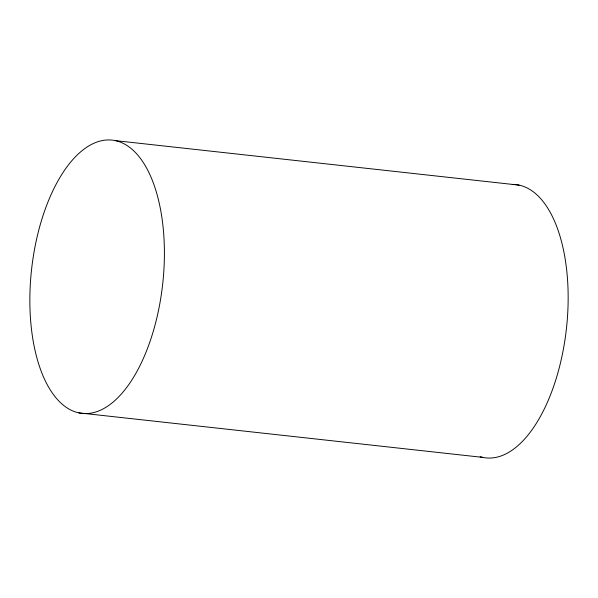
<?xml version="1.0" encoding="UTF-8"?>
<svg xmlns="http://www.w3.org/2000/svg" width="598" height="598" viewBox="0 0 598 598"><rect width="100%" height="100%" fill="white"/><g stroke="black" fill="none" stroke-linecap="round" stroke-linejoin="round"><path stroke-width="0.9" d="M115.332 140.627A137.458 65.959 -83.7 0 1 144.096 356.782A137.458 65.959 -83.7 0 1 31.926 332.832A137.458 65.959 -83.7 0 1 115.332 140.627L519.094 185.133M78.906 412.867L482.668 457.373M512.224 184.438A137.458 65.959 -83.7 0 1 566.201 330.619A137.458 65.959 -83.7 0 1 480.142 456.723"/></g></svg>
